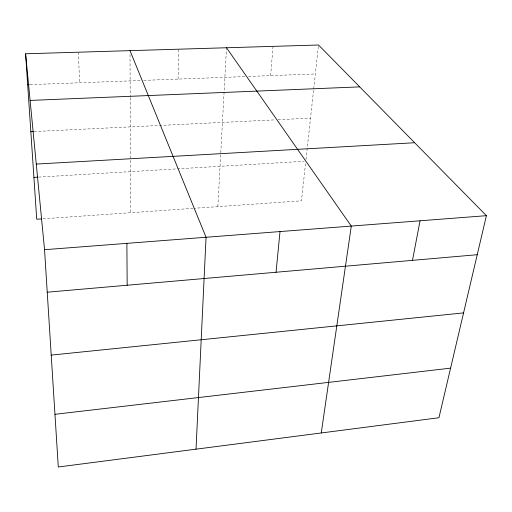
<?xml version="1.0" encoding="UTF-8"?>
<svg xmlns="http://www.w3.org/2000/svg" width="512" height="512" viewBox="0 0 512 512"><rect width="100%" height="100%" fill="white"/><g stroke="black" fill="none" stroke-linecap="round" stroke-linejoin="round"><path stroke-width="0.38" stroke-dasharray="2.56 1.92" d="M178.061 79.091L178.822 49.19M217.875 206.637L220.755 153.53M220.794 152.736L226.445 48.538M270.637 75.635L273.043 46.368M305.536 163.578L301.453 200.819L194.342 208.269M305.965 159.629L313.626 89.741M313.715 88.947L318.528 45.005M43.053 218.797L193.555 208.326M38.637 177.101L304.224 161.293M34.035 131.565L274.886 119.859M278.054 119.706L310.515 118.131M30.074 84.621L140.512 80.499M143.706 80.378L245.395 76.576M248.55 76.461L315.354 73.965M78.458 52.192L79.533 82.771M130.022 54.63L130.189 96.749M130.195 97.542L130.65 212.704"/><path stroke-width="0.77" d="M196.019 449.171L206.048 237.267L130.003 50.65M276.045 272.25L280.006 231.571M321.261 432.966L351.29 226.086L226.49 47.757M412.493 260.352L420.045 220.794M486.4 215.68L438.944 417.734L58.291 466.995L44.544 249.696L25.6 53.779L318.528 45.005L486.4 215.68L44.544 249.696M54.957 414.304L450.592 368.147M51.213 355.104L463.571 312.89M47.232 292.205L477.235 254.707M41.472 218.906L36.723 219.232L25.6 53.779M33.907 177.382L37.85 177.146M36.269 164.07L414.656 142.739M30.842 131.718L33.235 131.603M30.112 100.422L359.712 86.874M27.68 84.71L29.274 84.653M126.886 243.36L127.168 285.235"/></g></svg>
